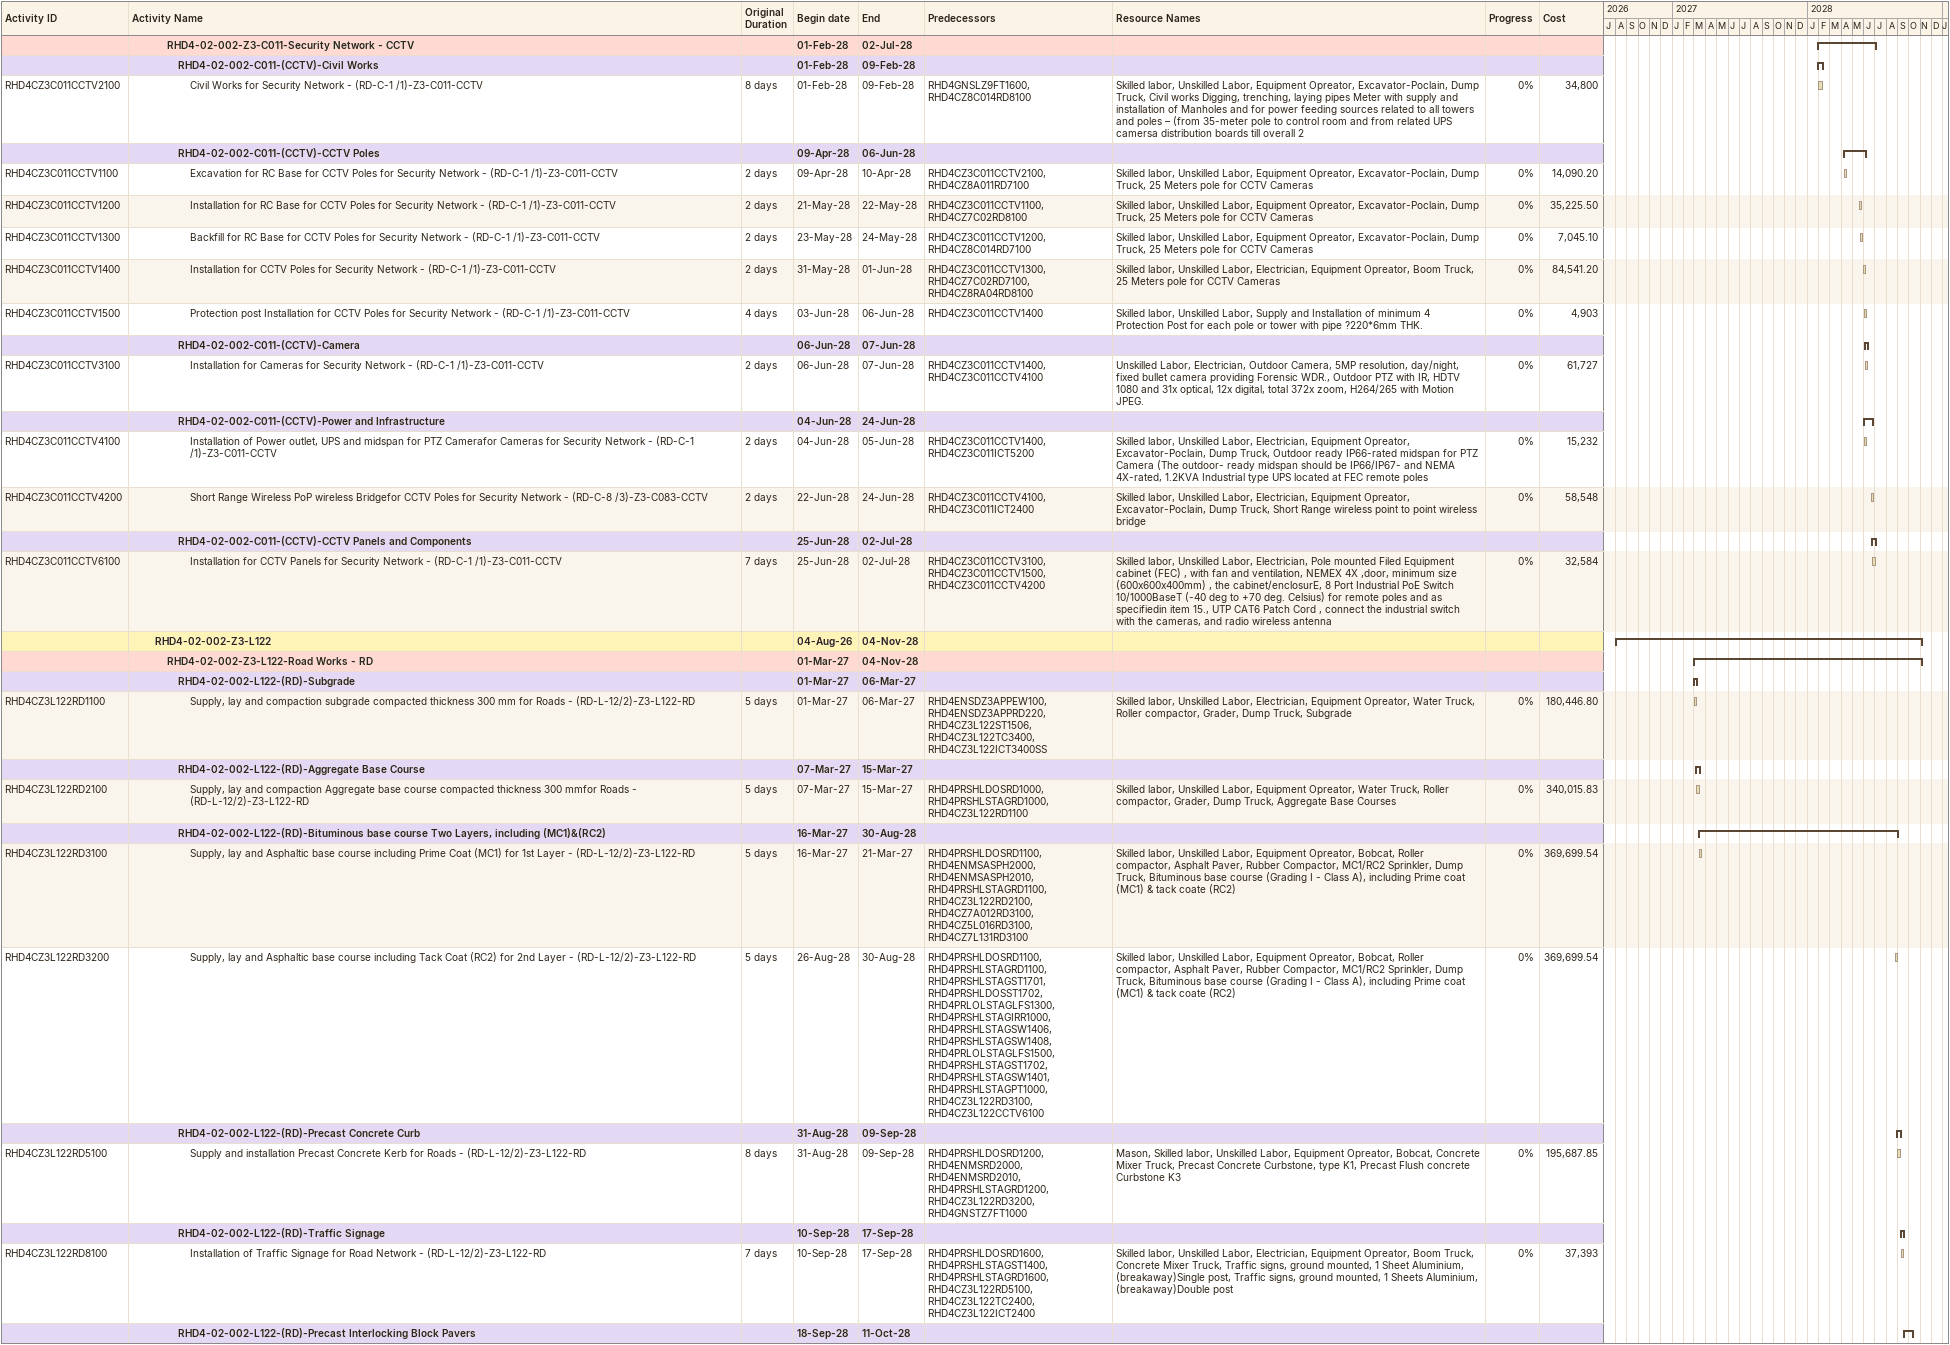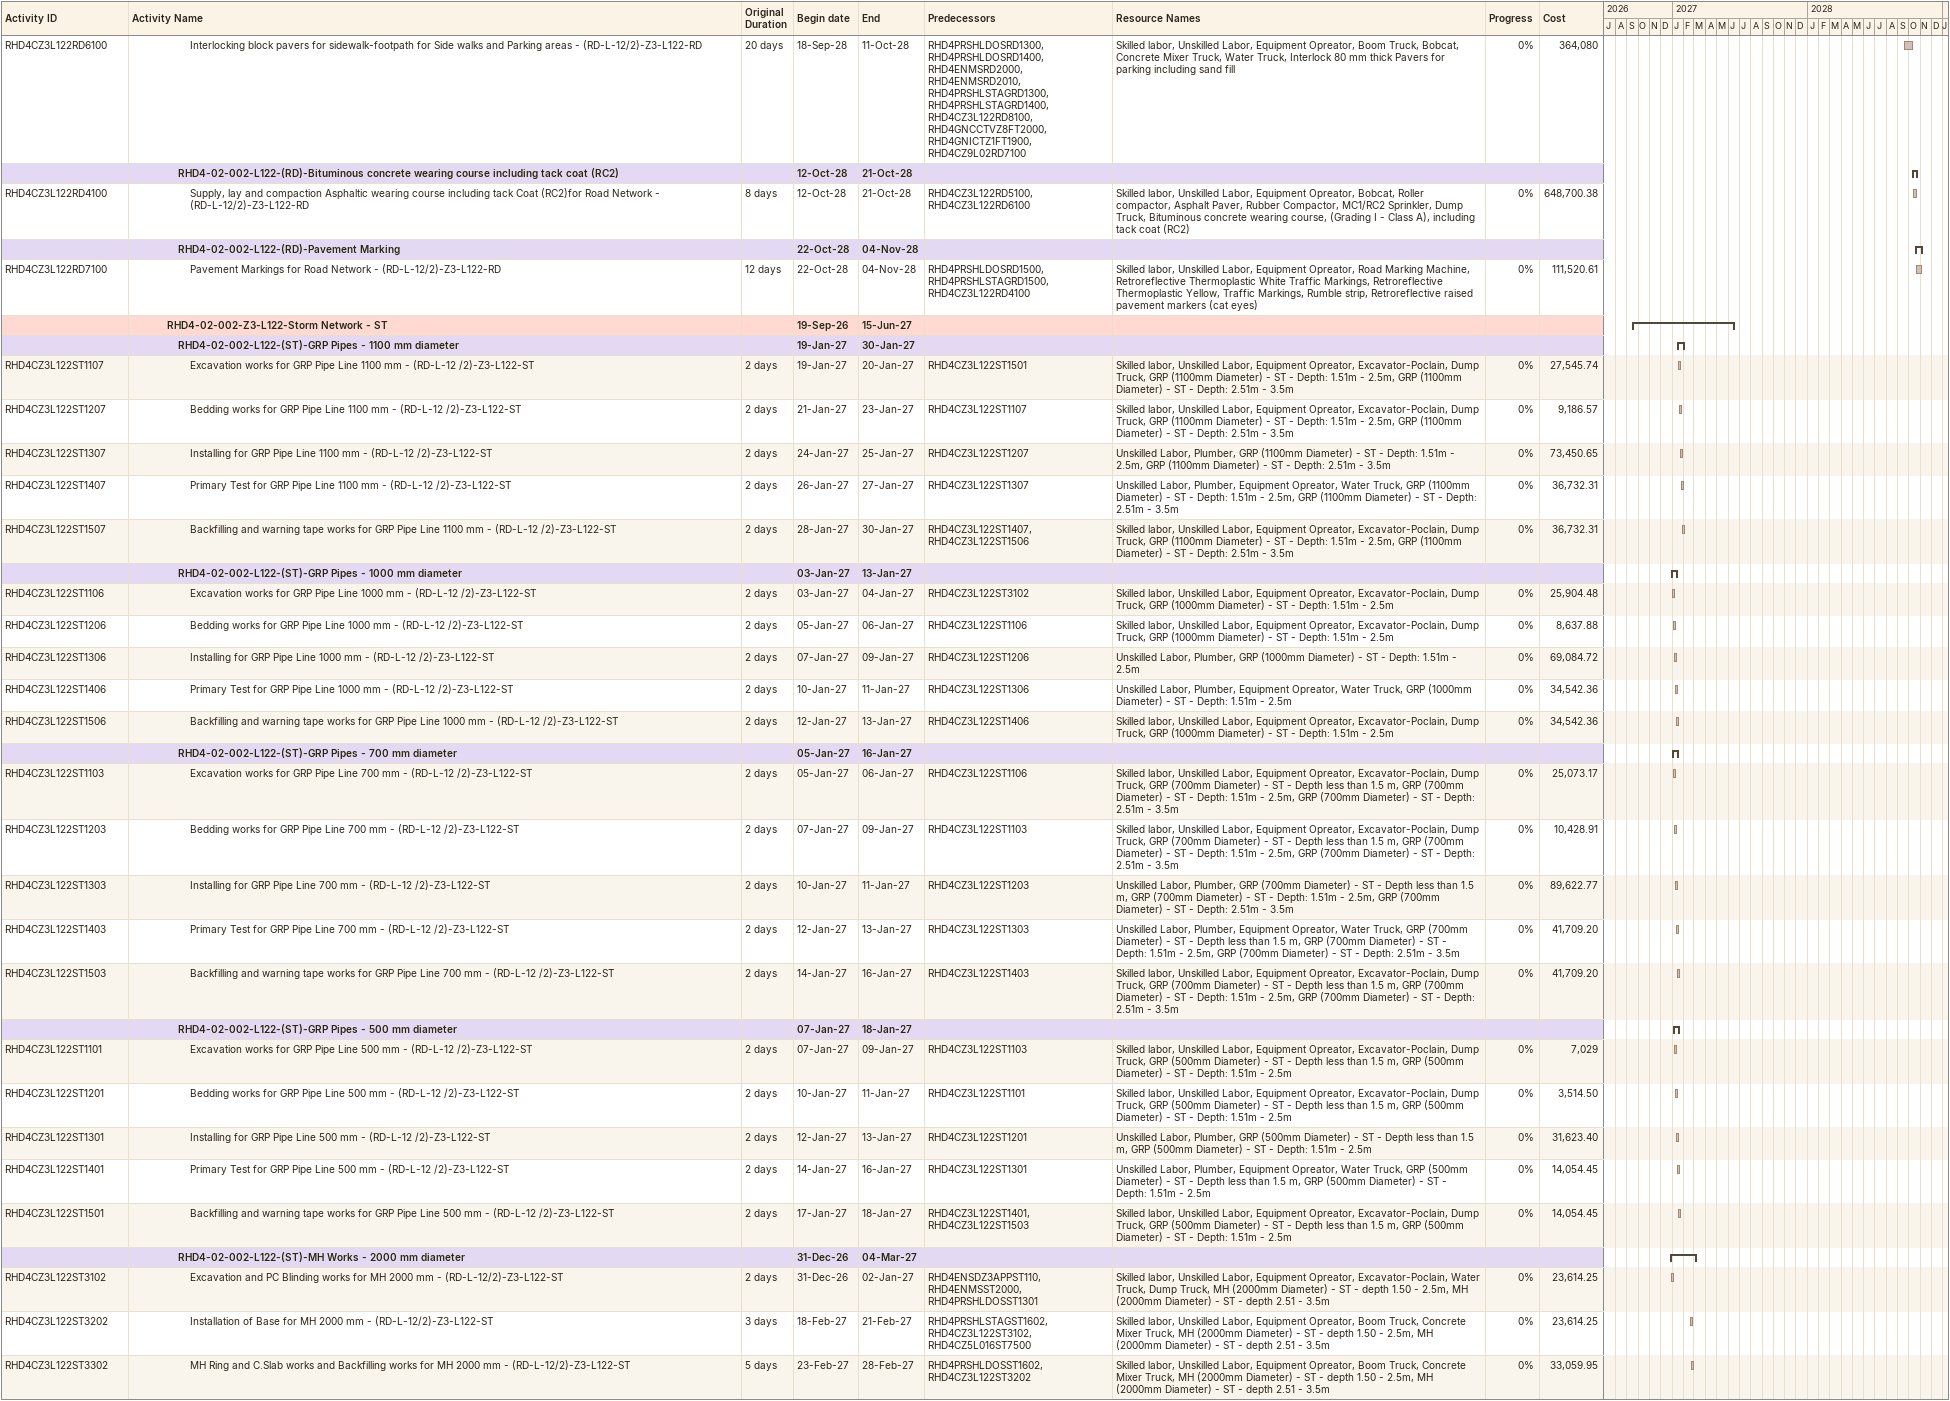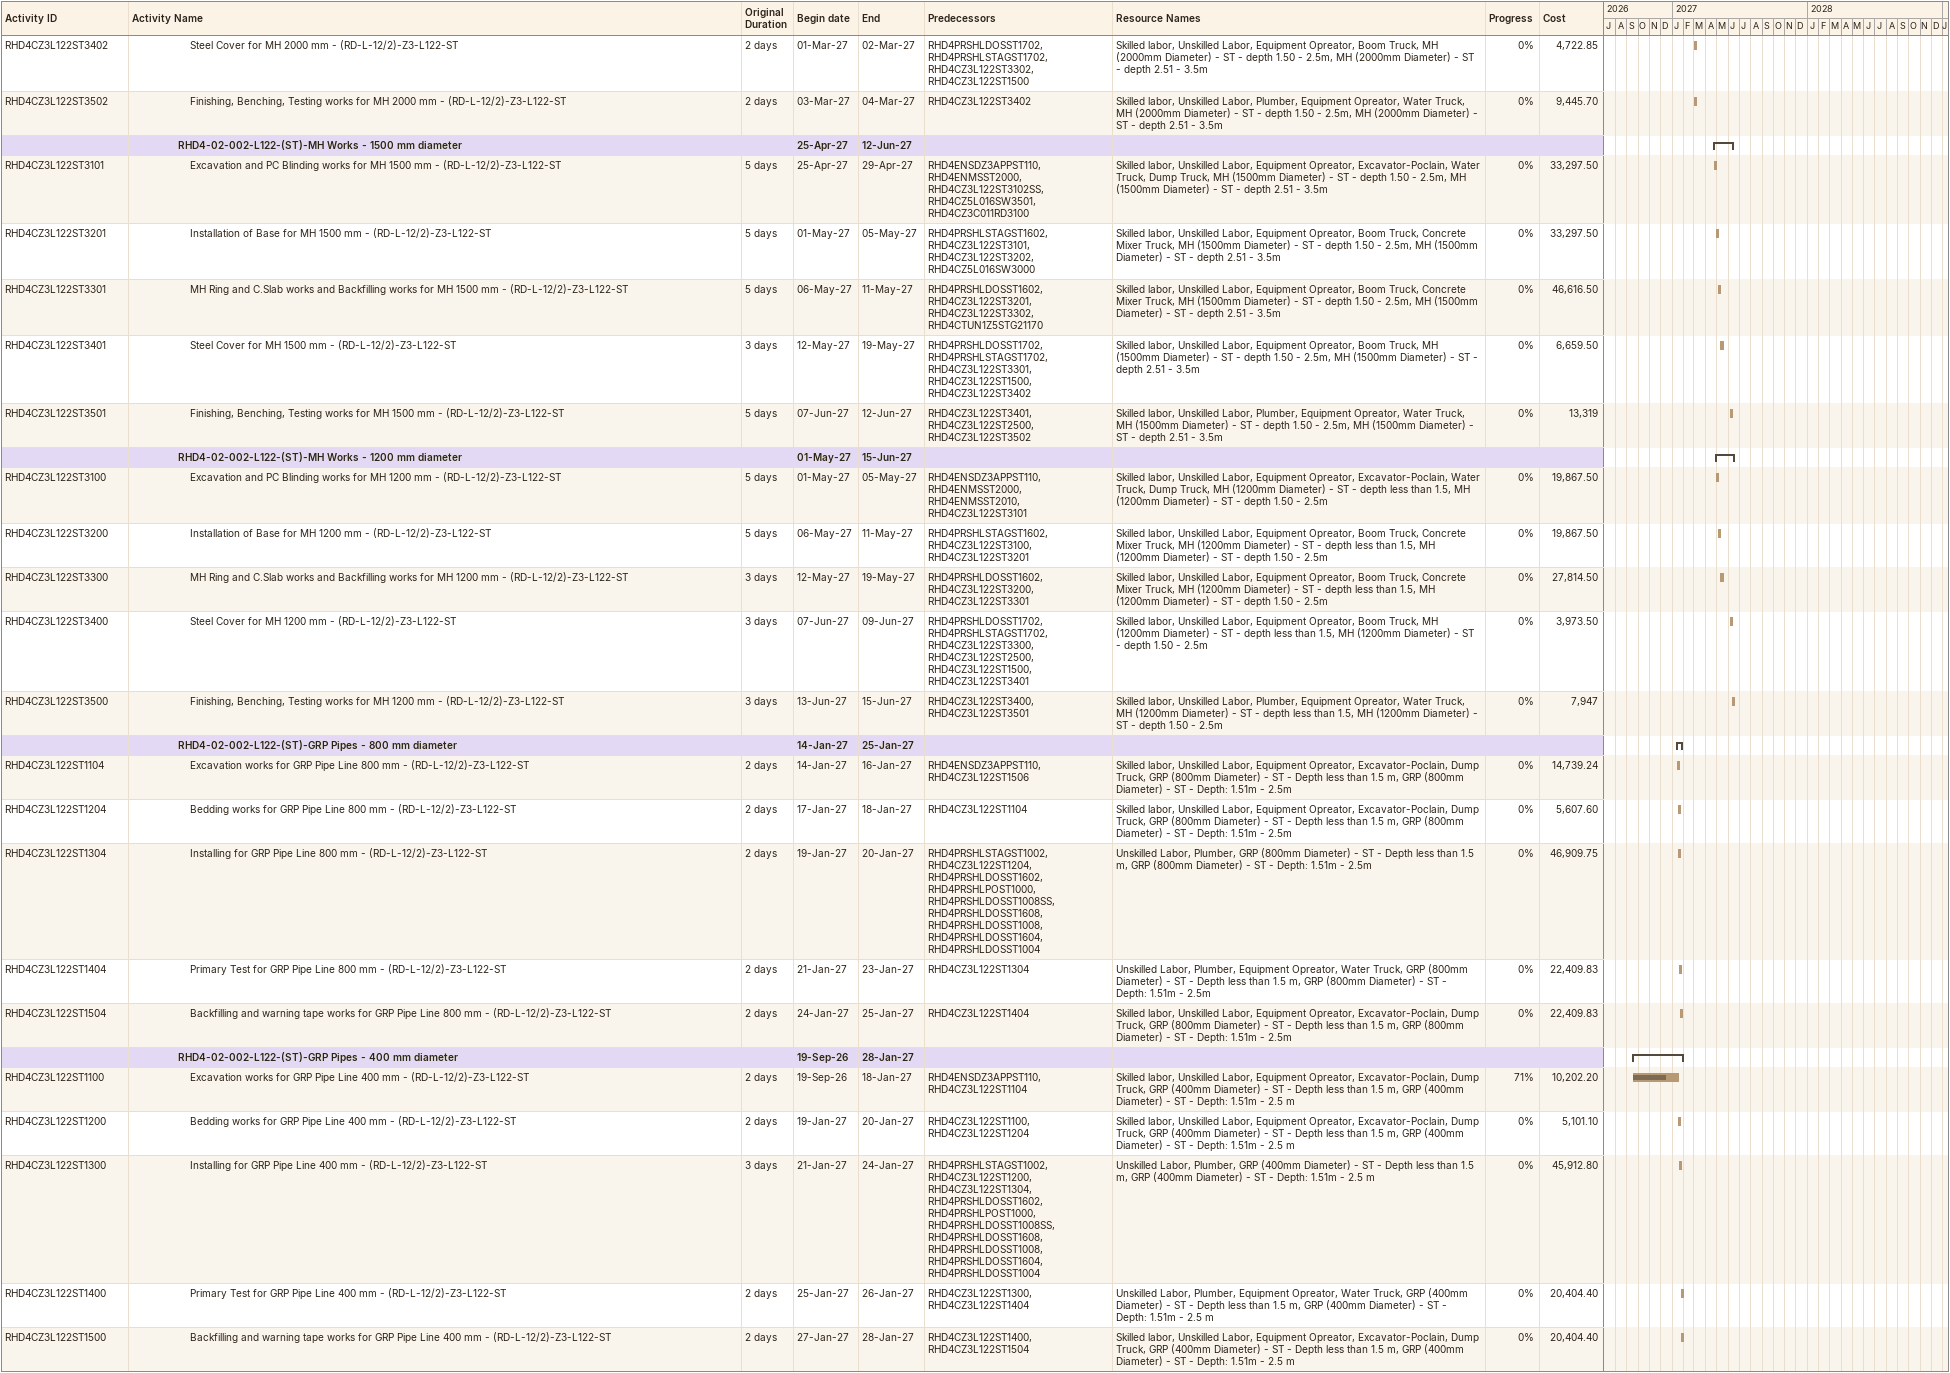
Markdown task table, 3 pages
| ID | Level | Task | Original duration | Start | Finish | Predecessors | Resources | % complete | Cost |
|---|---|---|---|---|---|---|---|---|---|
|  | 4 | **RHD4-02-002-Z3-C011-Security Network - CCTV** |  | 2028-02-01 | 2028-07-02 |  |  |  |  |
|  | 5 | **RHD4-02-002-C011-(CCTV)-Civil Works** |  | 2028-02-01 | 2028-02-09 |  |  |  |  |
| RHD4CZ3C011CCTV2100 | 6 | Civil Works for Security Network - (RD-C-1 /1)-Z3-C011-CCTV | 8d | 2028-02-01 | 2028-02-09 | RHD4GNSLZ9FT1600, RHD4CZ8C014RD8100 | Skilled labor, Unskilled Labor, Equipment Opreator, Excavator-Poclain, Dump Truck, Civil works Digging, trenching, laying pipes Meter with supply and installation of Manholes and for power feeding sources related to all towers and poles – (from 35-meter pole to control room and from related UPS camersa distribution boards till overall 2 | 0 | 34800 |
|  | 5 | **RHD4-02-002-C011-(CCTV)-CCTV Poles** |  | 2028-04-09 | 2028-06-06 |  |  |  |  |
| RHD4CZ3C011CCTV1100 | 6 | Excavation for RC Base for CCTV Poles for Security Network - (RD-C-1 /1)-Z3-C011-CCTV | 2d | 2028-04-09 | 2028-04-10 | RHD4CZ3C011CCTV2100, RHD4CZ8A011RD7100 | Skilled labor, Unskilled Labor, Equipment Opreator, Excavator-Poclain, Dump Truck, 25 Meters pole for CCTV Cameras | 0 | 14090.20 |
| RHD4CZ3C011CCTV1200 | 6 | Installation for RC Base for CCTV Poles for Security Network - (RD-C-1 /1)-Z3-C011-CCTV | 2d | 2028-05-21 | 2028-05-22 | RHD4CZ3C011CCTV1100, RHD4CZ7C02RD8100 | Skilled labor, Unskilled Labor, Equipment Opreator, Excavator-Poclain, Dump Truck, 25 Meters pole for CCTV Cameras | 0 | 35225.50 |
| RHD4CZ3C011CCTV1300 | 6 | Backfill for RC Base for CCTV Poles for Security Network - (RD-C-1 /1)-Z3-C011-CCTV | 2d | 2028-05-23 | 2028-05-24 | RHD4CZ3C011CCTV1200, RHD4CZ8C014RD7100 | Skilled labor, Unskilled Labor, Equipment Opreator, Excavator-Poclain, Dump Truck, 25 Meters pole for CCTV Cameras | 0 | 7045.10 |
| RHD4CZ3C011CCTV1400 | 6 | Installation for CCTV Poles for Security Network - (RD-C-1 /1)-Z3-C011-CCTV | 2d | 2028-05-31 | 2028-06-01 | RHD4CZ3C011CCTV1300, RHD4CZ7C02RD7100, RHD4CZ8RA04RD8100 | Skilled labor, Unskilled Labor, Electrician, Equipment Opreator, Boom Truck, 25 Meters pole for CCTV Cameras | 0 | 84541.20 |
| RHD4CZ3C011CCTV1500 | 6 | Protection post Installation for CCTV Poles for Security Network - (RD-C-1 /1)-Z3-C011-CCTV | 4d | 2028-06-03 | 2028-06-06 | RHD4CZ3C011CCTV1400 | Skilled labor, Unskilled Labor, Supply and Installation of minimum 4 Protection Post for each pole or tower with pipe ?220*6mm THK. | 0 | 4903 |
|  | 5 | **RHD4-02-002-C011-(CCTV)-Camera** |  | 2028-06-06 | 2028-06-07 |  |  |  |  |
| RHD4CZ3C011CCTV3100 | 6 | Installation for Cameras for Security Network - (RD-C-1 /1)-Z3-C011-CCTV | 2d | 2028-06-06 | 2028-06-07 | RHD4CZ3C011CCTV1400, RHD4CZ3C011CCTV4100 | Unskilled Labor, Electrician, Outdoor Camera, 5MP resolution, day/night, fixed bullet camera providing Forensic WDR., Outdoor PTZ with IR, HDTV 1080 and 31x optical, 12x digital, total 372x zoom, H264/265 with Motion JPEG. | 0 | 61727 |
|  | 5 | **RHD4-02-002-C011-(CCTV)-Power and Infrastructure** |  | 2028-06-04 | 2028-06-24 |  |  |  |  |
| RHD4CZ3C011CCTV4100 | 6 | Installation of Power outlet, UPS and midspan for PTZ Camerafor Cameras for Security Network - (RD-C-1 /1)-Z3-C011-CCTV | 2d | 2028-06-04 | 2028-06-05 | RHD4CZ3C011CCTV1400, RHD4CZ3C011ICT5200 | Skilled labor, Unskilled Labor, Electrician, Equipment Opreator, Excavator-Poclain, Dump Truck, Outdoor ready IP66-rated midspan for PTZ Camera (The outdoor- ready midspan should be IP66/IP67- and NEMA 4X-rated, 1.2KVA Industrial type UPS located at FEC remote poles | 0 | 15232 |
| RHD4CZ3C011CCTV4200 | 6 | Short Range Wireless PoP wireless Bridgefor CCTV Poles for Security Network - (RD-C-8 /3)-Z3-C083-CCTV | 2d | 2028-06-22 | 2028-06-24 | RHD4CZ3C011CCTV4100, RHD4CZ3C011ICT2400 | Skilled labor, Unskilled Labor, Electrician, Equipment Opreator, Excavator-Poclain, Dump Truck, Short Range wireless point to point wireless bridge | 0 | 58548 |
|  | 5 | **RHD4-02-002-C011-(CCTV)-CCTV Panels and Components** |  | 2028-06-25 | 2028-07-02 |  |  |  |  |
| RHD4CZ3C011CCTV6100 | 6 | Installation for CCTV Panels for Security Network - (RD-C-1 /1)-Z3-C011-CCTV | 7d | 2028-06-25 | 2028-07-02 | RHD4CZ3C011CCTV3100, RHD4CZ3C011CCTV1500, RHD4CZ3C011CCTV4200 | Skilled labor, Unskilled Labor, Electrician, Pole mounted Filed Equipment cabinet (FEC) , with fan and ventilation, NEMEX 4X ,door, minimum size (600x600x400mm) , the cabinet/enclosurE, 8 Port Industrial PoE Switch 10/1000BaseT (-40 deg to +70 deg. Celsius) for remote poles and as specifiedin item 15., UTP CAT6 Patch Cord , connect the industrial switch with the cameras, and radio wireless antenna | 0 | 32584 |
|  | 3 | **RHD4-02-002-Z3-L122** |  | 2026-08-04 | 2028-11-04 |  |  |  |  |
|  | 4 | **RHD4-02-002-Z3-L122-Road Works - RD** |  | 2027-03-01 | 2028-11-04 |  |  |  |  |
|  | 5 | **RHD4-02-002-L122-(RD)-Subgrade** |  | 2027-03-01 | 2027-03-06 |  |  |  |  |
| RHD4CZ3L122RD1100 | 6 | Supply, lay and compaction subgrade compacted thickness 300 mm for Roads - (RD-L-12/2)-Z3-L122-RD | 5d | 2027-03-01 | 2027-03-06 | RHD4ENSDZ3APPEW100, RHD4ENSDZ3APPRD220, RHD4CZ3L122ST1506, RHD4CZ3L122TC3400, RHD4CZ3L122ICT3400SS | Skilled labor, Unskilled Labor, Electrician, Equipment Opreator, Water Truck, Roller compactor, Grader, Dump Truck, Subgrade | 0 | 180446.80 |
|  | 5 | **RHD4-02-002-L122-(RD)-Aggregate Base Course** |  | 2027-03-07 | 2027-03-15 |  |  |  |  |
| RHD4CZ3L122RD2100 | 6 | Supply, lay and compaction Aggregate base course compacted thickness 300 mmfor Roads - (RD-L-12/2)-Z3-L122-RD | 5d | 2027-03-07 | 2027-03-15 | RHD4PRSHLDOSRD1000, RHD4PRSHLSTAGRD1000, RHD4CZ3L122RD1100 | Skilled labor, Unskilled Labor, Equipment Opreator, Water Truck, Roller compactor, Grader, Dump Truck, Aggregate Base Courses | 0 | 340015.83 |
|  | 5 | **RHD4-02-002-L122-(RD)-Bituminous base course Two Layers, including (MC1)&(RC2)** |  | 2027-03-16 | 2028-08-30 |  |  |  |  |
| RHD4CZ3L122RD3100 | 6 | Supply, lay and Asphaltic base course including Prime Coat (MC1) for 1st Layer - (RD-L-12/2)-Z3-L122-RD | 5d | 2027-03-16 | 2027-03-21 | RHD4PRSHLDOSRD1100, RHD4ENMSASPH2000, RHD4ENMSASPH2010, RHD4PRSHLSTAGRD1100, RHD4CZ3L122RD2100, RHD4CZ7A012RD3100, RHD4CZ5L016RD3100, RHD4CZ7L131RD3100 | Skilled labor, Unskilled Labor, Equipment Opreator, Bobcat, Roller compactor, Asphalt Paver, Rubber Compactor, MC1/RC2 Sprinkler, Dump Truck, Bituminous base course (Grading I - Class A), including Prime coat (MC1) & tack coate (RC2) | 0 | 369699.54 |
| RHD4CZ3L122RD3200 | 6 | Supply, lay and Asphaltic base course including Tack Coat (RC2) for 2nd Layer - (RD-L-12/2)-Z3-L122-RD | 5d | 2028-08-26 | 2028-08-30 | RHD4PRSHLDOSRD1100, RHD4PRSHLSTAGRD1100, RHD4PRSHLSTAGST1701, RHD4PRSHLDOSST1702, RHD4PRLOLSTAGLFS1300, RHD4PRSHLSTAGIRR1000, RHD4PRSHLSTAGSW1406, RHD4PRSHLSTAGSW1408, RHD4PRLOLSTAGLFS1500, RHD4PRSHLSTAGST1702, RHD4PRSHLSTAGSW1401, RHD4PRSHLSTAGPT1000, RHD4CZ3L122RD3100, RHD4CZ3L122CCTV6100 | Skilled labor, Unskilled Labor, Equipment Opreator, Bobcat, Roller compactor, Asphalt Paver, Rubber Compactor, MC1/RC2 Sprinkler, Dump Truck, Bituminous base course (Grading I - Class A), including Prime coat (MC1) & tack coate (RC2) | 0 | 369699.54 |
|  | 5 | **RHD4-02-002-L122-(RD)-Precast Concrete Curb** |  | 2028-08-31 | 2028-09-09 |  |  |  |  |
| RHD4CZ3L122RD5100 | 6 | Supply and installation Precast Concrete Kerb for Roads - (RD-L-12/2)-Z3-L122-RD | 8d | 2028-08-31 | 2028-09-09 | RHD4PRSHLDOSRD1200, RHD4ENMSRD2000, RHD4ENMSRD2010, RHD4PRSHLSTAGRD1200, RHD4CZ3L122RD3200, RHD4GNSTZ7FT1000 | Mason, Skilled labor, Unskilled Labor, Equipment Opreator, Bobcat, Concrete Mixer Truck, Precast Concrete Curbstone, type K1, Precast Flush concrete Curbstone K3 | 0 | 195687.85 |
|  | 5 | **RHD4-02-002-L122-(RD)-Traffic Signage** |  | 2028-09-10 | 2028-09-17 |  |  |  |  |
| RHD4CZ3L122RD8100 | 6 | Installation of Traffic Signage for Road Network - (RD-L-12/2)-Z3-L122-RD | 7d | 2028-09-10 | 2028-09-17 | RHD4PRSHLDOSRD1600, RHD4PRSHLSTAGST1400, RHD4PRSHLSTAGRD1600, RHD4CZ3L122RD5100, RHD4CZ3L122TC2400, RHD4CZ3L122ICT2400 | Skilled labor, Unskilled Labor, Electrician, Equipment Opreator, Boom Truck, Concrete Mixer Truck, Traffic signs, ground mounted, 1 Sheet Aluminium, (breakaway)Single post, Traffic signs, ground mounted, 1 Sheets Aluminium, (breakaway)Double post | 0 | 37393 |
|  | 5 | **RHD4-02-002-L122-(RD)-Precast Interlocking Block Pavers** |  | 2028-09-18 | 2028-10-11 |  |  |  |  |
| RHD4CZ3L122RD6100 | 6 | Interlocking block pavers for sidewalk-footpath for Side walks and Parking areas - (RD-L-12/2)-Z3-L122-RD | 20d | 2028-09-18 | 2028-10-11 | RHD4PRSHLDOSRD1300, RHD4PRSHLDOSRD1400, RHD4ENMSRD2000, RHD4ENMSRD2010, RHD4PRSHLSTAGRD1300, RHD4PRSHLSTAGRD1400, RHD4CZ3L122RD8100, RHD4GNCCTVZ8FT2000, RHD4GNICTZ1FT1900, RHD4CZ9L02RD7100 | Skilled labor, Unskilled Labor, Equipment Opreator, Boom Truck, Bobcat, Concrete Mixer Truck, Water Truck, Interlock 80 mm thick Pavers for parking including sand fill | 0 | 364080 |
|  | 5 | **RHD4-02-002-L122-(RD)-Bituminous concrete wearing course including tack coat (RC2)** |  | 2028-10-12 | 2028-10-21 |  |  |  |  |
| RHD4CZ3L122RD4100 | 6 | Supply, lay and compaction Asphaltic wearing course including tack Coat (RC2)for Road Network - (RD-L-12/2)-Z3-L122-RD | 8d | 2028-10-12 | 2028-10-21 | RHD4CZ3L122RD5100, RHD4CZ3L122RD6100 | Skilled labor, Unskilled Labor, Equipment Opreator, Bobcat, Roller compactor, Asphalt Paver, Rubber Compactor, MC1/RC2 Sprinkler, Dump Truck, Bituminous concrete wearing course, (Grading I - Class A), including tack coat (RC2) | 0 | 648700.38 |
|  | 5 | **RHD4-02-002-L122-(RD)-Pavement Marking** |  | 2028-10-22 | 2028-11-04 |  |  |  |  |
| RHD4CZ3L122RD7100 | 6 | Pavement Markings for Road Network - (RD-L-12/2)-Z3-L122-RD | 12d | 2028-10-22 | 2028-11-04 | RHD4PRSHLDOSRD1500, RHD4PRSHLSTAGRD1500, RHD4CZ3L122RD4100 | Skilled labor, Unskilled Labor, Equipment Opreator, Road Marking Machine, Retroreflective Thermoplastic White Traffic Markings, Retroreflective Thermoplastic Yellow, Traffic Markings, Rumble strip, Retroreflective raised pavement markers (cat eyes) | 0 | 111520.61 |
|  | 4 | **RHD4-02-002-Z3-L122-Storm Network - ST** |  | 2026-09-19 | 2027-06-15 |  |  |  |  |
|  | 5 | **RHD4-02-002-L122-(ST)-GRP Pipes - 1100 mm diameter** |  | 2027-01-19 | 2027-01-30 |  |  |  |  |
| RHD4CZ3L122ST1107 | 6 | Excavation works for GRP Pipe Line 1100 mm - (RD-L-12 /2)-Z3-L122-ST | 2d | 2027-01-19 | 2027-01-20 | RHD4CZ3L122ST1501 | Skilled labor, Unskilled Labor, Equipment Opreator, Excavator-Poclain, Dump Truck, GRP (1100mm Diameter) - ST - Depth: 1.51m - 2.5m, GRP (1100mm Diameter) - ST - Depth: 2.51m - 3.5m | 0 | 27545.74 |
| RHD4CZ3L122ST1207 | 6 | Bedding works for GRP Pipe Line 1100 mm - (RD-L-12 /2)-Z3-L122-ST | 2d | 2027-01-21 | 2027-01-23 | RHD4CZ3L122ST1107 | Skilled labor, Unskilled Labor, Equipment Opreator, Excavator-Poclain, Dump Truck, GRP (1100mm Diameter) - ST - Depth: 1.51m - 2.5m, GRP (1100mm Diameter) - ST - Depth: 2.51m - 3.5m | 0 | 9186.57 |
| RHD4CZ3L122ST1307 | 6 | Installing for GRP Pipe Line 1100 mm - (RD-L-12 /2)-Z3-L122-ST | 2d | 2027-01-24 | 2027-01-25 | RHD4CZ3L122ST1207 | Unskilled Labor, Plumber, GRP (1100mm Diameter) - ST - Depth: 1.51m - 2.5m, GRP (1100mm Diameter) - ST - Depth: 2.51m - 3.5m | 0 | 73450.65 |
| RHD4CZ3L122ST1407 | 6 | Primary Test for GRP Pipe Line 1100 mm - (RD-L-12 /2)-Z3-L122-ST | 2d | 2027-01-26 | 2027-01-27 | RHD4CZ3L122ST1307 | Unskilled Labor, Plumber, Equipment Opreator, Water Truck, GRP (1100mm Diameter) - ST - Depth: 1.51m - 2.5m, GRP (1100mm Diameter) - ST - Depth: 2.51m - 3.5m | 0 | 36732.31 |
| RHD4CZ3L122ST1507 | 6 | Backfilling and warning tape works for GRP Pipe Line 1100 mm - (RD-L-12 /2)-Z3-L122-ST | 2d | 2027-01-28 | 2027-01-30 | RHD4CZ3L122ST1407, RHD4CZ3L122ST1506 | Skilled labor, Unskilled Labor, Equipment Opreator, Excavator-Poclain, Dump Truck, GRP (1100mm Diameter) - ST - Depth: 1.51m - 2.5m, GRP (1100mm Diameter) - ST - Depth: 2.51m - 3.5m | 0 | 36732.31 |
|  | 5 | **RHD4-02-002-L122-(ST)-GRP Pipes - 1000 mm diameter** |  | 2027-01-03 | 2027-01-13 |  |  |  |  |
| RHD4CZ3L122ST1106 | 6 | Excavation works for GRP Pipe Line 1000 mm - (RD-L-12 /2)-Z3-L122-ST | 2d | 2027-01-03 | 2027-01-04 | RHD4CZ3L122ST3102 | Skilled labor, Unskilled Labor, Equipment Opreator, Excavator-Poclain, Dump Truck, GRP (1000mm Diameter) - ST - Depth: 1.51m - 2.5m | 0 | 25904.48 |
| RHD4CZ3L122ST1206 | 6 | Bedding works for GRP Pipe Line 1000 mm - (RD-L-12 /2)-Z3-L122-ST | 2d | 2027-01-05 | 2027-01-06 | RHD4CZ3L122ST1106 | Skilled labor, Unskilled Labor, Equipment Opreator, Excavator-Poclain, Dump Truck, GRP (1000mm Diameter) - ST - Depth: 1.51m - 2.5m | 0 | 8637.88 |
| RHD4CZ3L122ST1306 | 6 | Installing for GRP Pipe Line 1000 mm - (RD-L-12 /2)-Z3-L122-ST | 2d | 2027-01-07 | 2027-01-09 | RHD4CZ3L122ST1206 | Unskilled Labor, Plumber, GRP (1000mm Diameter) - ST - Depth: 1.51m - 2.5m | 0 | 69084.72 |
| RHD4CZ3L122ST1406 | 6 | Primary Test for GRP Pipe Line 1000 mm - (RD-L-12 /2)-Z3-L122-ST | 2d | 2027-01-10 | 2027-01-11 | RHD4CZ3L122ST1306 | Unskilled Labor, Plumber, Equipment Opreator, Water Truck, GRP (1000mm Diameter) - ST - Depth: 1.51m - 2.5m | 0 | 34542.36 |
| RHD4CZ3L122ST1506 | 6 | Backfilling and warning tape works for GRP Pipe Line 1000 mm - (RD-L-12 /2)-Z3-L122-ST | 2d | 2027-01-12 | 2027-01-13 | RHD4CZ3L122ST1406 | Skilled labor, Unskilled Labor, Equipment Opreator, Excavator-Poclain, Dump Truck, GRP (1000mm Diameter) - ST - Depth: 1.51m - 2.5m | 0 | 34542.36 |
|  | 5 | **RHD4-02-002-L122-(ST)-GRP Pipes - 700 mm diameter** |  | 2027-01-05 | 2027-01-16 |  |  |  |  |
| RHD4CZ3L122ST1103 | 6 | Excavation works for GRP Pipe Line 700 mm - (RD-L-12 /2)-Z3-L122-ST | 2d | 2027-01-05 | 2027-01-06 | RHD4CZ3L122ST1106 | Skilled labor, Unskilled Labor, Equipment Opreator, Excavator-Poclain, Dump Truck, GRP (700mm Diameter) - ST - Depth less than 1.5 m, GRP (700mm Diameter) - ST - Depth: 1.51m - 2.5m, GRP (700mm Diameter) - ST - Depth: 2.51m - 3.5m | 0 | 25073.17 |
| RHD4CZ3L122ST1203 | 6 | Bedding works for GRP Pipe Line 700 mm - (RD-L-12 /2)-Z3-L122-ST | 2d | 2027-01-07 | 2027-01-09 | RHD4CZ3L122ST1103 | Skilled labor, Unskilled Labor, Equipment Opreator, Excavator-Poclain, Dump Truck, GRP (700mm Diameter) - ST - Depth less than 1.5 m, GRP (700mm Diameter) - ST - Depth: 1.51m - 2.5m, GRP (700mm Diameter) - ST - Depth: 2.51m - 3.5m | 0 | 10428.91 |
| RHD4CZ3L122ST1303 | 6 | Installing for GRP Pipe Line 700 mm - (RD-L-12 /2)-Z3-L122-ST | 2d | 2027-01-10 | 2027-01-11 | RHD4CZ3L122ST1203 | Unskilled Labor, Plumber, GRP (700mm Diameter) - ST - Depth less than 1.5 m, GRP (700mm Diameter) - ST - Depth: 1.51m - 2.5m, GRP (700mm Diameter) - ST - Depth: 2.51m - 3.5m | 0 | 89622.77 |
| RHD4CZ3L122ST1403 | 6 | Primary Test for GRP Pipe Line 700 mm - (RD-L-12 /2)-Z3-L122-ST | 2d | 2027-01-12 | 2027-01-13 | RHD4CZ3L122ST1303 | Unskilled Labor, Plumber, Equipment Opreator, Water Truck, GRP (700mm Diameter) - ST - Depth less than 1.5 m, GRP (700mm Diameter) - ST - Depth: 1.51m - 2.5m, GRP (700mm Diameter) - ST - Depth: 2.51m - 3.5m | 0 | 41709.20 |
| RHD4CZ3L122ST1503 | 6 | Backfilling and warning tape works for GRP Pipe Line 700 mm - (RD-L-12 /2)-Z3-L122-ST | 2d | 2027-01-14 | 2027-01-16 | RHD4CZ3L122ST1403 | Skilled labor, Unskilled Labor, Equipment Opreator, Excavator-Poclain, Dump Truck, GRP (700mm Diameter) - ST - Depth less than 1.5 m, GRP (700mm Diameter) - ST - Depth: 1.51m - 2.5m, GRP (700mm Diameter) - ST - Depth: 2.51m - 3.5m | 0 | 41709.20 |
|  | 5 | **RHD4-02-002-L122-(ST)-GRP Pipes - 500 mm diameter** |  | 2027-01-07 | 2027-01-18 |  |  |  |  |
| RHD4CZ3L122ST1101 | 6 | Excavation works for GRP Pipe Line 500 mm - (RD-L-12 /2)-Z3-L122-ST | 2d | 2027-01-07 | 2027-01-09 | RHD4CZ3L122ST1103 | Skilled labor, Unskilled Labor, Equipment Opreator, Excavator-Poclain, Dump Truck, GRP (500mm Diameter) - ST - Depth less than 1.5 m, GRP (500mm Diameter) - ST - Depth: 1.51m - 2.5m | 0 | 7029 |
| RHD4CZ3L122ST1201 | 6 | Bedding works for GRP Pipe Line 500 mm - (RD-L-12 /2)-Z3-L122-ST | 2d | 2027-01-10 | 2027-01-11 | RHD4CZ3L122ST1101 | Skilled labor, Unskilled Labor, Equipment Opreator, Excavator-Poclain, Dump Truck, GRP (500mm Diameter) - ST - Depth less than 1.5 m, GRP (500mm Diameter) - ST - Depth: 1.51m - 2.5m | 0 | 3514.50 |
| RHD4CZ3L122ST1301 | 6 | Installing for GRP Pipe Line 500 mm - (RD-L-12 /2)-Z3-L122-ST | 2d | 2027-01-12 | 2027-01-13 | RHD4CZ3L122ST1201 | Unskilled Labor, Plumber, GRP (500mm Diameter) - ST - Depth less than 1.5 m, GRP (500mm Diameter) - ST - Depth: 1.51m - 2.5m | 0 | 31623.40 |
| RHD4CZ3L122ST1401 | 6 | Primary Test for GRP Pipe Line 500 mm - (RD-L-12 /2)-Z3-L122-ST | 2d | 2027-01-14 | 2027-01-16 | RHD4CZ3L122ST1301 | Unskilled Labor, Plumber, Equipment Opreator, Water Truck, GRP (500mm Diameter) - ST - Depth less than 1.5 m, GRP (500mm Diameter) - ST - Depth: 1.51m - 2.5m | 0 | 14054.45 |
| RHD4CZ3L122ST1501 | 6 | Backfilling and warning tape works for GRP Pipe Line 500 mm - (RD-L-12 /2)-Z3-L122-ST | 2d | 2027-01-17 | 2027-01-18 | RHD4CZ3L122ST1401, RHD4CZ3L122ST1503 | Skilled labor, Unskilled Labor, Equipment Opreator, Excavator-Poclain, Dump Truck, GRP (500mm Diameter) - ST - Depth less than 1.5 m, GRP (500mm Diameter) - ST - Depth: 1.51m - 2.5m | 0 | 14054.45 |
|  | 5 | **RHD4-02-002-L122-(ST)-MH Works - 2000 mm diameter** |  | 2026-12-31 | 2027-03-04 |  |  |  |  |
| RHD4CZ3L122ST3102 | 6 | Excavation and PC Blinding works for MH 2000 mm - (RD-L-12/2)-Z3-L122-ST | 2d | 2026-12-31 | 2027-01-02 | RHD4ENSDZ3APPST110, RHD4ENMSST2000, RHD4PRSHLDOSST1301 | Skilled labor, Unskilled Labor, Equipment Opreator, Excavator-Poclain, Water Truck, Dump Truck, MH (2000mm Diameter) - ST - depth 1.50 - 2.5m, MH (2000mm Diameter) - ST - depth 2.51 - 3.5m | 0 | 23614.25 |
| RHD4CZ3L122ST3202 | 6 | Installation of Base for MH 2000 mm - (RD-L-12/2)-Z3-L122-ST | 3d | 2027-02-18 | 2027-02-21 | RHD4PRSHLSTAGST1602, RHD4CZ3L122ST3102, RHD4CZ5L016ST7500 | Skilled labor, Unskilled Labor, Equipment Opreator, Boom Truck, Concrete Mixer Truck, MH (2000mm Diameter) - ST - depth 1.50 - 2.5m, MH (2000mm Diameter) - ST - depth 2.51 - 3.5m | 0 | 23614.25 |
| RHD4CZ3L122ST3302 | 6 | MH Ring and C.Slab works and Backfilling works for MH 2000 mm - (RD-L-12/2)-Z3-L122-ST | 5d | 2027-02-23 | 2027-02-28 | RHD4PRSHLDOSST1602, RHD4CZ3L122ST3202 | Skilled labor, Unskilled Labor, Equipment Opreator, Boom Truck, Concrete Mixer Truck, MH (2000mm Diameter) - ST - depth 1.50 - 2.5m, MH (2000mm Diameter) - ST - depth 2.51 - 3.5m | 0 | 33059.95 |
| RHD4CZ3L122ST3402 | 6 | Steel Cover for MH 2000 mm - (RD-L-12/2)-Z3-L122-ST | 2d | 2027-03-01 | 2027-03-02 | RHD4PRSHLDOSST1702, RHD4PRSHLSTAGST1702, RHD4CZ3L122ST3302, RHD4CZ3L122ST1500 | Skilled labor, Unskilled Labor, Equipment Opreator, Boom Truck, MH (2000mm Diameter) - ST - depth 1.50 - 2.5m, MH (2000mm Diameter) - ST - depth 2.51 - 3.5m | 0 | 4722.85 |
| RHD4CZ3L122ST3502 | 6 | Finishing, Benching, Testing works for MH 2000 mm - (RD-L-12/2)-Z3-L122-ST | 2d | 2027-03-03 | 2027-03-04 | RHD4CZ3L122ST3402 | Skilled labor, Unskilled Labor, Plumber, Equipment Opreator, Water Truck, MH (2000mm Diameter) - ST - depth 1.50 - 2.5m, MH (2000mm Diameter) - ST - depth 2.51 - 3.5m | 0 | 9445.70 |
|  | 5 | **RHD4-02-002-L122-(ST)-MH Works - 1500 mm diameter** |  | 2027-04-25 | 2027-06-12 |  |  |  |  |
| RHD4CZ3L122ST3101 | 6 | Excavation and PC Blinding works for MH 1500 mm - (RD-L-12/2)-Z3-L122-ST | 5d | 2027-04-25 | 2027-04-29 | RHD4ENSDZ3APPST110, RHD4ENMSST2000, RHD4CZ3L122ST3102SS, RHD4CZ5L016SW3501, RHD4CZ3C011RD3100 | Skilled labor, Unskilled Labor, Equipment Opreator, Excavator-Poclain, Water Truck, Dump Truck, MH (1500mm Diameter) - ST - depth 1.50 - 2.5m, MH (1500mm Diameter) - ST - depth 2.51 - 3.5m | 0 | 33297.50 |
| RHD4CZ3L122ST3201 | 6 | Installation of Base for MH 1500 mm - (RD-L-12/2)-Z3-L122-ST | 5d | 2027-05-01 | 2027-05-05 | RHD4PRSHLSTAGST1602, RHD4CZ3L122ST3101, RHD4CZ3L122ST3202, RHD4CZ5L016SW3000 | Skilled labor, Unskilled Labor, Equipment Opreator, Boom Truck, Concrete Mixer Truck, MH (1500mm Diameter) - ST - depth 1.50 - 2.5m, MH (1500mm Diameter) - ST - depth 2.51 - 3.5m | 0 | 33297.50 |
| RHD4CZ3L122ST3301 | 6 | MH Ring and C.Slab works and Backfilling works for MH 1500 mm - (RD-L-12/2)-Z3-L122-ST | 5d | 2027-05-06 | 2027-05-11 | RHD4PRSHLDOSST1602, RHD4CZ3L122ST3201, RHD4CZ3L122ST3302, RHD4CTUN1Z5STG21170 | Skilled labor, Unskilled Labor, Equipment Opreator, Boom Truck, Concrete Mixer Truck, MH (1500mm Diameter) - ST - depth 1.50 - 2.5m, MH (1500mm Diameter) - ST - depth 2.51 - 3.5m | 0 | 46616.50 |
| RHD4CZ3L122ST3401 | 6 | Steel Cover for MH 1500 mm - (RD-L-12/2)-Z3-L122-ST | 3d | 2027-05-12 | 2027-05-19 | RHD4PRSHLDOSST1702, RHD4PRSHLSTAGST1702, RHD4CZ3L122ST3301, RHD4CZ3L122ST1500, RHD4CZ3L122ST3402 | Skilled labor, Unskilled Labor, Equipment Opreator, Boom Truck, MH (1500mm Diameter) - ST - depth 1.50 - 2.5m, MH (1500mm Diameter) - ST - depth 2.51 - 3.5m | 0 | 6659.50 |
| RHD4CZ3L122ST3501 | 6 | Finishing, Benching, Testing works for MH 1500 mm - (RD-L-12/2)-Z3-L122-ST | 5d | 2027-06-07 | 2027-06-12 | RHD4CZ3L122ST3401, RHD4CZ3L122ST2500, RHD4CZ3L122ST3502 | Skilled labor, Unskilled Labor, Plumber, Equipment Opreator, Water Truck, MH (1500mm Diameter) - ST - depth 1.50 - 2.5m, MH (1500mm Diameter) - ST - depth 2.51 - 3.5m | 0 | 13319 |
|  | 5 | **RHD4-02-002-L122-(ST)-MH Works - 1200 mm diameter** |  | 2027-05-01 | 2027-06-15 |  |  |  |  |
| RHD4CZ3L122ST3100 | 6 | Excavation and PC Blinding works for MH 1200 mm - (RD-L-12/2)-Z3-L122-ST | 5d | 2027-05-01 | 2027-05-05 | RHD4ENSDZ3APPST110, RHD4ENMSST2000, RHD4ENMSST2010, RHD4CZ3L122ST3101 | Skilled labor, Unskilled Labor, Equipment Opreator, Excavator-Poclain, Water Truck, Dump Truck, MH (1200mm Diameter) - ST - depth less than 1.5, MH (1200mm Diameter) - ST - depth 1.50 - 2.5m | 0 | 19867.50 |
| RHD4CZ3L122ST3200 | 6 | Installation of Base for MH 1200 mm - (RD-L-12/2)-Z3-L122-ST | 5d | 2027-05-06 | 2027-05-11 | RHD4PRSHLSTAGST1602, RHD4CZ3L122ST3100, RHD4CZ3L122ST3201 | Skilled labor, Unskilled Labor, Equipment Opreator, Boom Truck, Concrete Mixer Truck, MH (1200mm Diameter) - ST - depth less than 1.5, MH (1200mm Diameter) - ST - depth 1.50 - 2.5m | 0 | 19867.50 |
| RHD4CZ3L122ST3300 | 6 | MH Ring and C.Slab works and Backfilling works for MH 1200 mm - (RD-L-12/2)-Z3-L122-ST | 3d | 2027-05-12 | 2027-05-19 | RHD4PRSHLDOSST1602, RHD4CZ3L122ST3200, RHD4CZ3L122ST3301 | Skilled labor, Unskilled Labor, Equipment Opreator, Boom Truck, Concrete Mixer Truck, MH (1200mm Diameter) - ST - depth less than 1.5, MH (1200mm Diameter) - ST - depth 1.50 - 2.5m | 0 | 27814.50 |
| RHD4CZ3L122ST3400 | 6 | Steel Cover for MH 1200 mm - (RD-L-12/2)-Z3-L122-ST | 3d | 2027-06-07 | 2027-06-09 | RHD4PRSHLDOSST1702, RHD4PRSHLSTAGST1702, RHD4CZ3L122ST3300, RHD4CZ3L122ST2500, RHD4CZ3L122ST1500, RHD4CZ3L122ST3401 | Skilled labor, Unskilled Labor, Equipment Opreator, Boom Truck, MH (1200mm Diameter) - ST - depth less than 1.5, MH (1200mm Diameter) - ST - depth 1.50 - 2.5m | 0 | 3973.50 |
| RHD4CZ3L122ST3500 | 6 | Finishing, Benching, Testing works for MH 1200 mm - (RD-L-12/2)-Z3-L122-ST | 3d | 2027-06-13 | 2027-06-15 | RHD4CZ3L122ST3400, RHD4CZ3L122ST3501 | Skilled labor, Unskilled Labor, Plumber, Equipment Opreator, Water Truck, MH (1200mm Diameter) - ST - depth less than 1.5, MH (1200mm Diameter) - ST - depth 1.50 - 2.5m | 0 | 7947 |
|  | 5 | **RHD4-02-002-L122-(ST)-GRP Pipes - 800 mm diameter** |  | 2027-01-14 | 2027-01-25 |  |  |  |  |
| RHD4CZ3L122ST1104 | 6 | Excavation works for GRP Pipe Line 800 mm - (RD-L-12/2)-Z3-L122-ST | 2d | 2027-01-14 | 2027-01-16 | RHD4ENSDZ3APPST110, RHD4CZ3L122ST1506 | Skilled labor, Unskilled Labor, Equipment Opreator, Excavator-Poclain, Dump Truck, GRP (800mm Diameter) - ST - Depth less than 1.5 m, GRP (800mm Diameter) - ST - Depth: 1.51m - 2.5m | 0 | 14739.24 |
| RHD4CZ3L122ST1204 | 6 | Bedding works for GRP Pipe Line 800 mm - (RD-L-12/2)-Z3-L122-ST | 2d | 2027-01-17 | 2027-01-18 | RHD4CZ3L122ST1104 | Skilled labor, Unskilled Labor, Equipment Opreator, Excavator-Poclain, Dump Truck, GRP (800mm Diameter) - ST - Depth less than 1.5 m, GRP (800mm Diameter) - ST - Depth: 1.51m - 2.5m | 0 | 5607.60 |
| RHD4CZ3L122ST1304 | 6 | Installing for GRP Pipe Line 800 mm - (RD-L-12/2)-Z3-L122-ST | 2d | 2027-01-19 | 2027-01-20 | RHD4PRSHLSTAGST1002, RHD4CZ3L122ST1204, RHD4PRSHLDOSST1602, RHD4PRSHLPOST1000, RHD4PRSHLDOSST1008SS, RHD4PRSHLDOSST1608, RHD4PRSHLDOSST1008, RHD4PRSHLDOSST1604, RHD4PRSHLDOSST1004 | Unskilled Labor, Plumber, GRP (800mm Diameter) - ST - Depth less than 1.5 m, GRP (800mm Diameter) - ST - Depth: 1.51m - 2.5m | 0 | 46909.75 |
| RHD4CZ3L122ST1404 | 6 | Primary Test for GRP Pipe Line 800 mm - (RD-L-12/2)-Z3-L122-ST | 2d | 2027-01-21 | 2027-01-23 | RHD4CZ3L122ST1304 | Unskilled Labor, Plumber, Equipment Opreator, Water Truck, GRP (800mm Diameter) - ST - Depth less than 1.5 m, GRP (800mm Diameter) - ST - Depth: 1.51m - 2.5m | 0 | 22409.83 |
| RHD4CZ3L122ST1504 | 6 | Backfilling and warning tape works for GRP Pipe Line 800 mm - (RD-L-12/2)-Z3-L122-ST | 2d | 2027-01-24 | 2027-01-25 | RHD4CZ3L122ST1404 | Skilled labor, Unskilled Labor, Equipment Opreator, Excavator-Poclain, Dump Truck, GRP (800mm Diameter) - ST - Depth less than 1.5 m, GRP (800mm Diameter) - ST - Depth: 1.51m - 2.5m | 0 | 22409.83 |
|  | 5 | **RHD4-02-002-L122-(ST)-GRP Pipes - 400 mm diameter** |  | 2026-09-19 | 2027-01-28 |  |  |  |  |
| RHD4CZ3L122ST1100 | 6 | Excavation works for GRP Pipe Line 400 mm - (RD-L-12/2)-Z3-L122-ST | 2d | 2026-09-19 | 2027-01-18 | RHD4ENSDZ3APPST110, RHD4CZ3L122ST1104 | Skilled labor, Unskilled Labor, Equipment Opreator, Excavator-Poclain, Dump Truck, GRP (400mm Diameter) - ST - Depth less than 1.5 m, GRP (400mm Diameter) - ST - Depth: 1.51m - 2.5 m | 71 | 10202.20 |
| RHD4CZ3L122ST1200 | 6 | Bedding works for GRP Pipe Line 400 mm - (RD-L-12/2)-Z3-L122-ST | 2d | 2027-01-19 | 2027-01-20 | RHD4CZ3L122ST1100, RHD4CZ3L122ST1204 | Skilled labor, Unskilled Labor, Equipment Opreator, Excavator-Poclain, Dump Truck, GRP (400mm Diameter) - ST - Depth less than 1.5 m, GRP (400mm Diameter) - ST - Depth: 1.51m - 2.5 m | 0 | 5101.10 |
| RHD4CZ3L122ST1300 | 6 | Installing for GRP Pipe Line 400 mm - (RD-L-12/2)-Z3-L122-ST | 3d | 2027-01-21 | 2027-01-24 | RHD4PRSHLSTAGST1002, RHD4CZ3L122ST1200, RHD4CZ3L122ST1304, RHD4PRSHLDOSST1602, RHD4PRSHLPOST1000, RHD4PRSHLDOSST1008SS, RHD4PRSHLDOSST1608, RHD4PRSHLDOSST1008, RHD4PRSHLDOSST1604, RHD4PRSHLDOSST1004 | Unskilled Labor, Plumber, GRP (400mm Diameter) - ST - Depth less than 1.5 m, GRP (400mm Diameter) - ST - Depth: 1.51m - 2.5 m | 0 | 45912.80 |
| RHD4CZ3L122ST1400 | 6 | Primary Test for GRP Pipe Line 400 mm - (RD-L-12/2)-Z3-L122-ST | 2d | 2027-01-25 | 2027-01-26 | RHD4CZ3L122ST1300, RHD4CZ3L122ST1404 | Unskilled Labor, Plumber, Equipment Opreator, Water Truck, GRP (400mm Diameter) - ST - Depth less than 1.5 m, GRP (400mm Diameter) - ST - Depth: 1.51m - 2.5 m | 0 | 20404.40 |
| RHD4CZ3L122ST1500 | 6 | Backfilling and warning tape works for GRP Pipe Line 400 mm - (RD-L-12/2)-Z3-L122-ST | 2d | 2027-01-27 | 2027-01-28 | RHD4CZ3L122ST1400, RHD4CZ3L122ST1504 | Skilled labor, Unskilled Labor, Equipment Opreator, Excavator-Poclain, Dump Truck, GRP (400mm Diameter) - ST - Depth less than 1.5 m, GRP (400mm Diameter) - ST - Depth: 1.51m - 2.5 m | 0 | 20404.40 |
